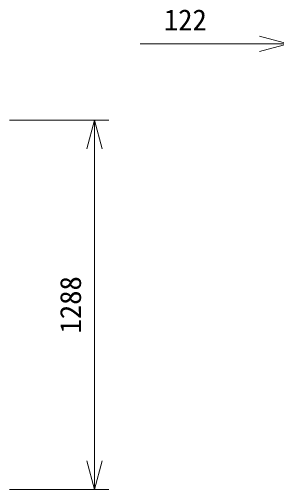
# Model space of a CAD drawing. Units: millimetres, scale not verified. Extents: x -62 to 63, y -57 to 57.
# Drawn here: x 12.84 to 36.1, y 3.98 to 45.81 of the extents above; entities that cross this region are included whole.
import ezdxf
from ezdxf.enums import TextEntityAlignment as Align

# ---------------------------------------------------------------- set-up
doc = ezdxf.new("R2010")
doc.units = ezdxf.units.MM
doc.header["$LTSCALE"] = 0.125
doc.layers.add('0-0_0', color=7, linetype='Continuous', lineweight=18)
doc.layers.add('0-5_SUNPO', color=3, linetype='Continuous', lineweight=18)
doc.styles.add('ＭＳ ゴシック', font='')
doc.styles.get('ＭＳ ゴシック').set_extended_font_data('MS Gothic')

# ---------------------------------------------------------------- blocks, each defined once
blk = doc.blocks.new('_Open30')
at = {"layer": '0-0_0'}
blk.add_line((0, 0), (-1, 0), dxfattribs=at)
blk.add_lwpolyline([(-1, 0.26795), (0, 0), (-1, -0.26795)], dxfattribs=at)
blk = doc.blocks.new('D3')
at = {"layer": '0-5_SUNPO'}
for p, q in [((77.3324, 349.6796), (85.9833, 349.6796)), ((84.7333, 347.1796), (84.7333, 319.9796)), ((77.3324, 317.4796), (85.9833, 317.4796))]:
    blk.add_line(p, q, dxfattribs=at)
at = {"layer": '0-5_SUNPO', "xscale": 2.5, "yscale": 2.5}
for p, rotation in [((84.7333, 349.6796), 90), ((84.7333, 317.4796), 270)]:
    blk.add_blockref('_Open30', p, dxfattribs=dict(at, rotation=rotation))
at = {"layer": '0-5_SUNPO', "color": 7, "style": 'ＭＳ ゴシック'}
blk.add_text('1288', height=1.833, rotation=90, dxfattribs=at).set_placement((84.1083, 331.0796), align=Align.BOTTOM_LEFT)
blk = doc.blocks.new('D1')
at = {"layer": '0-5_SUNPO'}
for p, q in [((101.6203, 351.6142), (101.6203, 357.5717)), ((104.6553, 350.9322), (104.6553, 357.5717)), ((99.1203, 356.3217), (88.7036, 356.3217)), ((104.6553, 356.3217), (101.6203, 356.3217)), ((107.1553, 356.3217), (109.6553, 356.3217))]:
    blk.add_line(p, q, dxfattribs=at)
at = {"layer": '0-5_SUNPO', "xscale": 2.5, "yscale": 2.5}
blk.add_blockref('_Open30', (101.6203, 356.3217), dxfattribs=at)
at = {"layer": '0-5_SUNPO', "xscale": 2.5, "yscale": 2.5, "rotation": 180}
blk.add_blockref('_Open30', (104.6553, 356.3217), dxfattribs=at)
at = {"layer": '0-5_SUNPO', "color": 7, "style": 'ＭＳ ゴシック'}
blk.add_text('122', height=1.833, dxfattribs=at).set_placement((90.787, 356.9467), align=Align.BOTTOM_LEFT)

msp = doc.modelspace()

# ---------------------------------------------------------------- block references
at = {"layer": '0-5_SUNPO'}
for name in ['D1', 'D3']:
    msp.add_blockref(name, (-64.4907, -313.503), dxfattribs=at)

doc.saveas('drawing.dxf')
